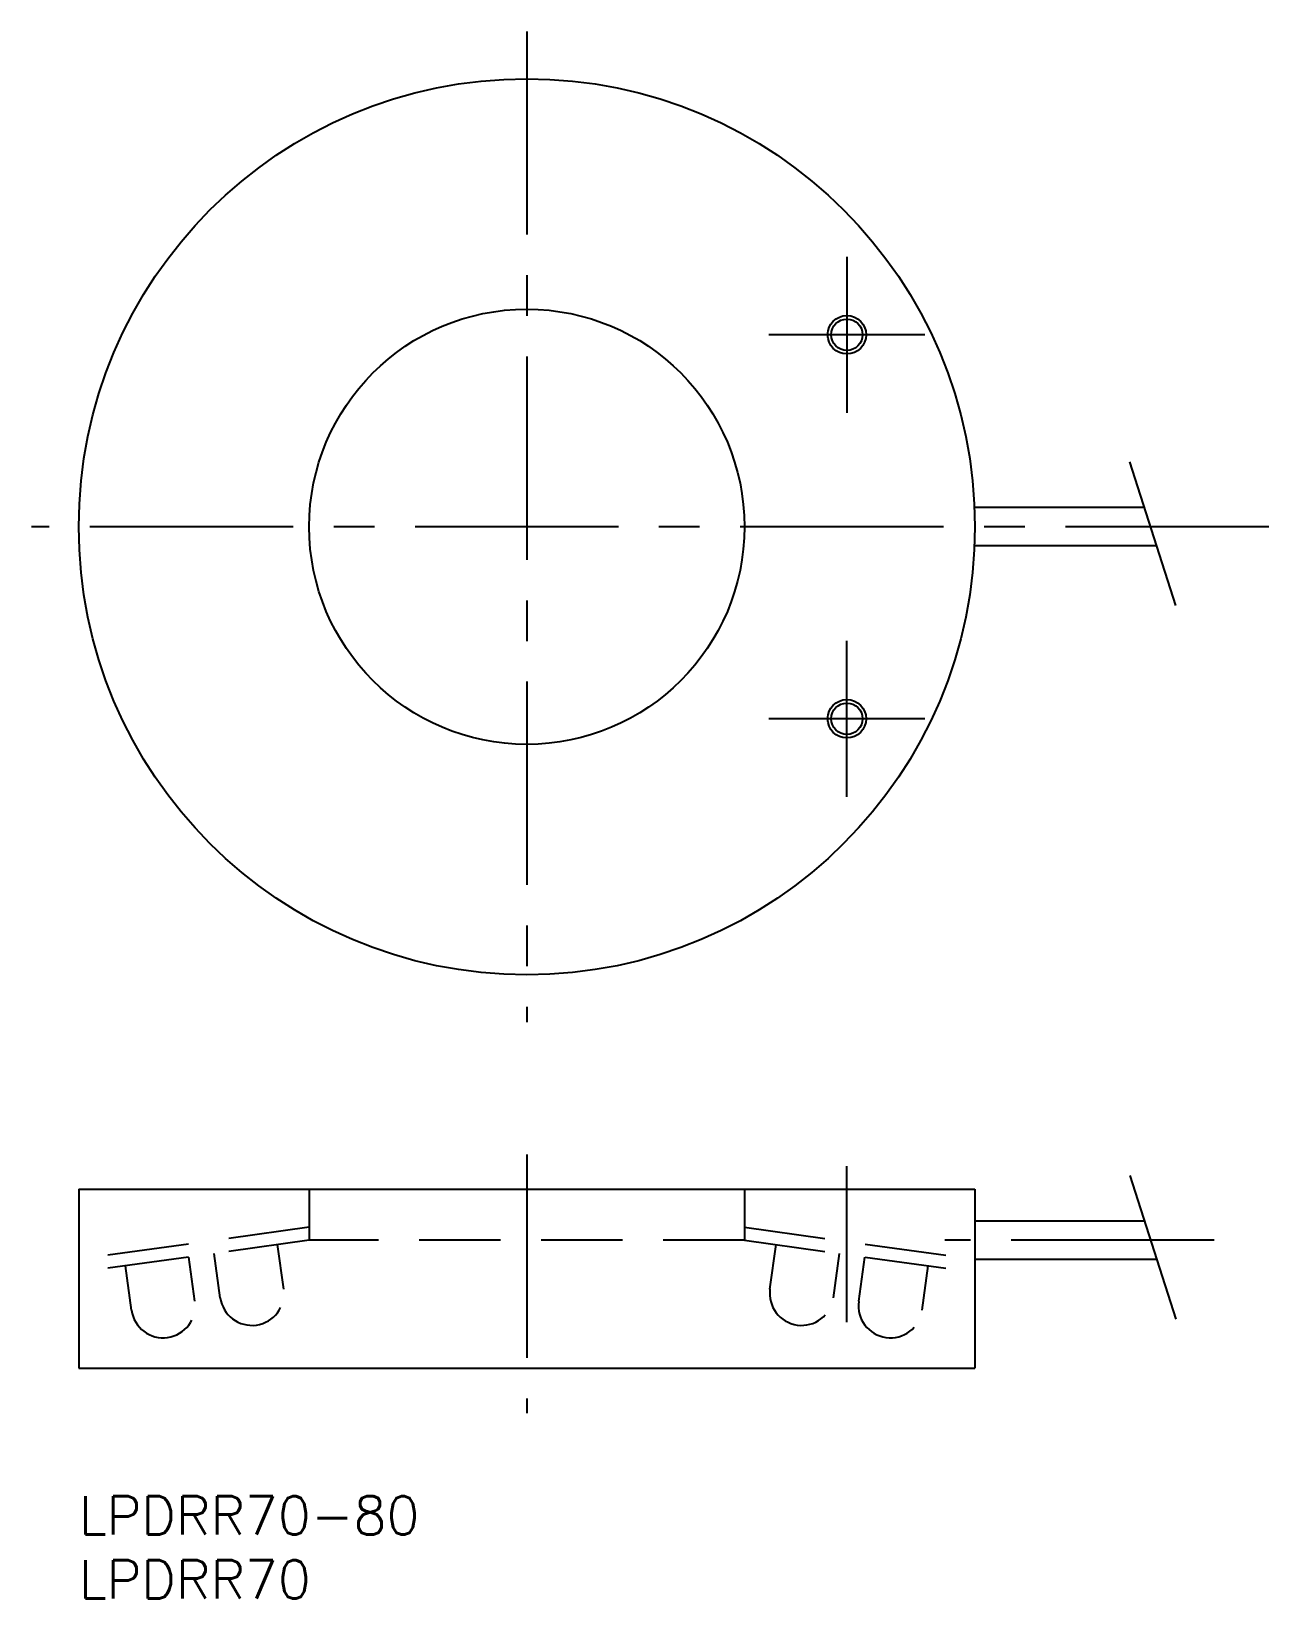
# Model space of a CAD drawing. Extents: x -4 to 93, y -8 to 114.
import ezdxf

# ---------------------------------------------------------------- set-up
doc = ezdxf.new("R2010")
doc.units = 0
doc.header["$LTSCALE"] = 0.5
doc.linetypes.add('CENTER', pattern=[50.8, 31.75, -6.35, 6.35, -6.35])
doc.linetypes.add('DASHED', pattern=[19.05, 12.7, -6.35])
for name, color, linetype in [('MSM_CENTER', 1, 'CENTER'), ('MSM_CONTINUOUS', 7, 'CONTINUOUS'), ('MSM_DASHED', 4, 'DASHED'), ('MSM_NARROW', 5, 'CONTINUOUS'), ('MSM_PART_NUMBER', 7, 'CONTINUOUS')]:
    doc.layers.add(name, color=color, linetype=linetype)
doc.styles.get("Standard").update_dxf_attribs({"font": 'txt.shx', "height": 3, "bigfont": 'bigfont.shx'})

# ---------------------------------------------------------------- blocks, each defined once
blk = doc.blocks.new('*U2')
at = {"layer": 'MSM_PART_NUMBER'}
blk.add_text('LPDRR70', height=3, dxfattribs=at).set_placement((0, -8))
blk = doc.blocks.new('*U3')
at = {"layer": 'MSM_PART_NUMBER'}
blk.add_text('LPDRR70-80', height=3, dxfattribs=at).set_placement((0, -3))

msp = doc.modelspace()

# ---------------------------------------------------------------- linework, layer by layer
at = {"layer": 'MSM_CENTER'}
for p, q in [((35, 114.44), (35, 37.04)), ((60, 96.83), (60, 84.65)), ((66.09, 90.74), (53.91, 90.74)), ((92.95, 75.74), (-3.7, 75.74)), ((60, 54.65), (60, 66.83)), ((66.09, 60.74), (53.91, 60.74)), ((35, 26.69), (35, 6.49)), ((60, 13.6), (60, 25.78)), ((88.7, 20), (67.65, 20))]:
    msp.add_line(p, q, dxfattribs=at)
at = {"layer": 'MSM_CONTINUOUS'}
for p, q in [((83.21, 77.24), (69.97, 77.24)), ((84.18, 74.24), (69.97, 74.24)), ((0, 24), (70, 24)), ((0, 24), (0, 10)), ((70, 24), (70, 10)), ((83.25, 21.5), (70, 21.5)), ((84.21, 18.5), (70, 18.5)), ((0, 10), (70, 10))]:
    msp.add_line(p, q, dxfattribs=at)
for centre, radius in [((35, 75.74), 35), ((35, 75.74), 17), ((60, 90.74), 1.23), ((60, 60.74), 1.23)]:
    msp.add_circle(centre, radius, dxfattribs=at)
at = {"layer": 'MSM_DASHED'}
for p, q in [((18, 24), (18, 20)), ((52, 24), (52, 20)), ((18, 21.01), (0, 18.51)), ((52, 21.01), (70, 18.51)), ((18, 20), (0, 17.5)), ((16.01, 16.19), (15.52, 19.66)), ((52, 20), (18, 20)), ((52, 20), (70, 17.5)), ((53.99, 16.19), (54.48, 19.66)), ((9.07, 15.23), (8.59, 18.69)), ((11.05, 15.5), (10.57, 18.97)), ((58.95, 15.5), (59.43, 18.97)), ((60.93, 15.23), (61.41, 18.69)), ((4.12, 14.54), (3.64, 18.01)), ((65.88, 14.54), (66.36, 18.01))]:
    msp.add_line(p, q, dxfattribs=at)
for centre, start, end in [((13.53, 15.85), 187.9072, 7.9072), ((56.47, 15.85), 172.0928, 352.0928), ((6.6, 14.88), 187.9072, 7.9072), ((63.4, 14.88), 172.0928, 352.0928)]:
    msp.add_arc(centre, 2.5, start, end, dxfattribs=at)
at = {"layer": 'MSM_NARROW'}
for p, q in [((82.07, 80.8), (85.67, 69.58)), ((82.1, 25.06), (85.7, 13.84))]:
    msp.add_line(p, q, dxfattribs=at)
for centre in [(60, 90.74), (60, 60.74)]:
    msp.add_circle(centre, 1.5, dxfattribs=at)

# ---------------------------------------------------------------- block references
at = {"layer": 'MSM_CONTINUOUS'}
for name in ['*U3', '*U2']:
    msp.add_blockref(name, (0, 0), dxfattribs=at)

doc.saveas('drawing.dxf')
